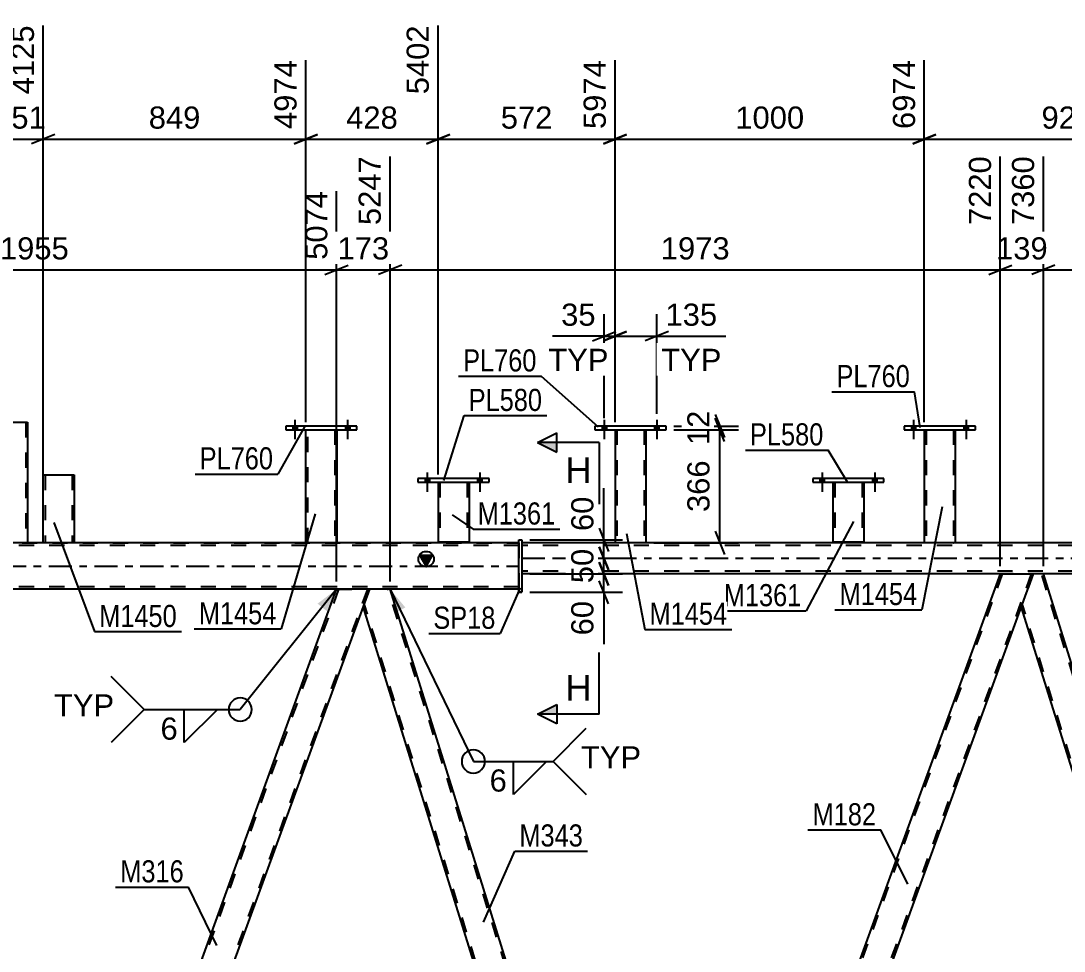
# Model space of a CAD drawing. Header units: millimetres. Extents: x 0 to 1189, y 0 to 841.
# Drawn here: x 259.9 to 394.9, y 545.7 to 666.1 of the extents above; entities that cross this region are included whole.
import ezdxf

# ---------------------------------------------------------------- set-up
doc = ezdxf.new("R2010")
doc.units = ezdxf.units.MM
doc.linetypes.add('DXK_LINE_DOT2', pattern=[3.9198, 1.9599, -1.9599])
doc.linetypes.add('DXK_LINE_DOT3', pattern=[5.9187, 2.979, -0.9799, 0.9799, -0.9799])
doc.styles.add('Arial', font='ARIAL.TTF', dxfattribs={"height": 0.2})
doc.styles.add('Arial Narrow', font='ARIALN.TTF', dxfattribs={"height": 0.2})

# ---------------------------------------------------------------- blocks, each defined once
blk = doc.blocks.new('Part-203723932-4243 - 4226')
at = {"color": 2, "linetype": 'Continuous'}
for p, q in [((256.78, 598.53), (256.78, 614.13)), ((256.78, 614.13), (260.78, 614.13)), ((260.78, 614.13), (260.78, 598.53))]:
    blk.add_line(p, q, dxfattribs=at)
at = {"color": 7, "linetype": 'DXK_LINE_DOT2'}
for p, q in [((257.02, 614.13), (257.02, 598.53)), ((260.46, 614.13), (260.48, 614.13)), ((260.48, 614.13), (260.52, 614.13)), ((260.52, 614.13), (260.54, 614.13)), ((260.54, 614.13), (260.54, 598.53)), ((260.78, 598.53), (256.78, 598.53))]:
    blk.add_line(p, q, dxfattribs=at)
blk = doc.blocks.new('Part-203723932-4401 - 4226')
at = {"color": 2, "linetype": 'Continuous'}
for p, q in [((390.87, 594.53), (389.32, 590.28)), ((392.18, 594.53), (390.87, 594.53)), ((428.89, 476.78), (392.18, 594.53)), ((425.78, 473.31), (389.32, 590.28)), ((427.62, 473.31), (428.89, 476.78))]:
    blk.add_line(p, q, dxfattribs=at)
at = {"color": 7, "linetype": 'DXK_LINE_DOT2'}
for p, q in [((428.75, 476.41), (391.93, 594.53)), ((426.03, 473.31), (389.45, 590.65)), ((425.78, 473.31), (427.62, 473.31)), ((425.82, 473.31), (425.78, 473.31))]:
    blk.add_line(p, q, dxfattribs=at)
blk = doc.blocks.new('Part-203723932-4267 - 4226')
at = {"linetype": 'Continuous'}
blk.add_hatch(color=2, dxfattribs=at).paths.add_polyline_path([(312.33, 595.53), (311.53, 596.93), (313.13, 596.93)])
at = {"color": 7, "linetype": 'DXK_LINE_DOT2'}
for p, q in [((324.33, 598.21), (97.8, 598.21)), ((126.79, 598.53), (324.33, 598.53)), ((324.33, 598.53), (324.33, 592.53)), ((324.33, 592.85), (97.8, 592.85))]:
    blk.add_line(p, q, dxfattribs=at)
at = {"color": 2, "linetype": 'Continuous'}
for p, q in [((324.33, 598.53), (221.59, 598.53)), ((312.33, 595.53), (311.53, 596.93)), ((311.53, 596.93), (313.13, 596.93)), ((313.13, 596.93), (312.33, 595.53)), ((324.33, 592.53), (221.59, 592.53))]:
    blk.add_line(p, q, dxfattribs=at)
at = {"color": 7, "linetype": 'DXK_LINE_DOT3'}
blk.add_line((97.8, 595.53), (324.33, 595.53), dxfattribs=at)
at = {"color": 2, "linetype": 'Continuous'}
blk.add_circle((312.33, 596.43), 1, dxfattribs=at)
blk = doc.blocks.new('Part-203723932-4291 - 4226')
at = {"color": 7, "linetype": 'DXK_LINE_DOT2'}
for p, q in [((301, 592.53), (257.61, 473.31)), ((304.75, 592.53), (261.36, 473.31)), ((300.75, 592.53), (305, 592.53)), ((305, 592.53), (304.18, 590.28)), ((258.62, 476.78), (257.35, 473.31)), ((261.61, 473.31), (257.35, 473.31)), ((257.39, 473.31), (257.35, 473.31))]:
    blk.add_line(p, q, dxfattribs=at)
at = {"color": 2, "linetype": 'Continuous'}
for p, q in [((258.62, 476.78), (300.75, 592.53)), ((304.18, 590.28), (261.61, 473.31))]:
    blk.add_line(p, q, dxfattribs=at)
blk = doc.blocks.new('Part-203723932-4296 - 4226')
at = {"color": 2, "linetype": 'Continuous'}
for p, q in [((305, 592.53), (304.18, 590.28)), ((343.33, 478.14), (307.67, 592.53)), ((339.14, 478.14), (304.18, 590.28))]:
    blk.add_line(p, q, dxfattribs=at)
at = {"color": 7, "linetype": 'DXK_LINE_DOT2'}
for p, q in [((307.67, 592.53), (305, 592.53)), ((343.62, 476.41), (307.42, 592.53)), ((340.89, 473.31), (304.32, 590.65)), ((340.64, 473.31), (339.14, 478.14)), ((343.75, 476.78), (343.33, 478.14)), ((342.49, 473.31), (343.75, 476.78)), ((340.64, 473.31), (342.49, 473.31)), ((340.64, 473.31), (340.68, 473.31))]:
    blk.add_line(p, q, dxfattribs=at)
blk = doc.blocks.new('Part-203723932-4804 - 4226')
at = {"color": 2, "linetype": 'Continuous'}
for p, q in [((364.96, 606.37), (364.96, 598.6)), ((368.96, 606.37), (368.96, 598.6)), ((368.92, 598.6), (364.96, 598.6)), ((368.96, 598.6), (368.92, 598.6))]:
    blk.add_line(p, q, dxfattribs=at)
at = {"color": 7, "linetype": 'DXK_LINE_DOT2'}
for p, q in [((364.96, 606.37), (368.96, 606.37)), ((365.2, 606.37), (365.2, 598.6)), ((368.72, 606.37), (368.72, 598.6)), ((368.7, 598.6), (368.72, 598.6)), ((368.96, 598.6), (368.96, 598.6))]:
    blk.add_line(p, q, dxfattribs=at)
blk = doc.blocks.new('Part-203723932-4446 - 4226')
at = {"color": 7, "linetype": 'DXK_LINE_DOT2'}
for p, q in [((386.86, 594.53), (342.74, 473.31)), ((390.61, 594.53), (346.49, 473.31)), ((386.65, 594.53), (386.61, 594.53)), ((390.87, 594.53), (389.32, 590.28)), ((390.55, 594.53), (390.35, 594.53)), ((344.24, 478.14), (342.49, 473.31)), ((348.5, 478.14), (346.75, 473.31)), ((346.75, 473.31), (342.49, 473.31)), ((342.49, 473.31), (342.53, 473.31))]:
    blk.add_line(p, q, dxfattribs=at)
at = {"color": 2, "linetype": 'Continuous'}
for p, q in [((386.61, 594.53), (344.24, 478.14)), ((386.61, 594.53), (386.65, 594.53)), ((386.65, 594.53), (390.35, 594.53)), ((390.35, 594.53), (390.87, 594.53)), ((389.32, 590.28), (348.5, 478.14))]:
    blk.add_line(p, q, dxfattribs=at)
blk = doc.blocks.new('Bolt-203723932-4816 - 4226')
at = {"linetype": 'Continuous'}
for points in [[(363.28, 606.37), (363.84, 606.37), (363.84, 606.85), (363.28, 606.85)], [(363.28, 606.37), (363.84, 606.37), (363.84, 606.85), (363.28, 606.85)], [(370.08, 606.37), (370.64, 606.37), (370.64, 606.85), (370.08, 606.85)], [(370.08, 606.37), (370.64, 606.37), (370.64, 606.85), (370.08, 606.85)]]:
    blk.add_hatch(color=1, dxfattribs=at).paths.add_polyline_path(points)
at = {"color": 1, "linetype": 'Continuous'}
for p, q in [((363.56, 607.65), (363.56, 605.13)), ((363.56, 607.65), (363.56, 605.13)), ((370.36, 607.65), (370.36, 605.13)), ((370.36, 607.65), (370.36, 605.13)), ((363.28, 606.85), (363.28, 606.37)), ((363.28, 606.85), (363.28, 606.37)), ((363.84, 606.85), (363.84, 606.37)), ((363.84, 606.85), (363.84, 606.37)), ((370.08, 606.85), (370.08, 606.37)), ((370.08, 606.85), (370.08, 606.37)), ((370.64, 606.85), (370.64, 606.37)), ((370.64, 606.85), (370.64, 606.37))]:
    blk.add_line(p, q, dxfattribs=at)
blk = doc.blocks.new('Part-203723932-4536 - 4226')
at = {"color": 2, "linetype": 'Continuous'}
for p, q in [((336.77, 598.53), (324.73, 598.53)), ((376.78, 598.53), (340.77, 598.53)), ((417.78, 598.53), (380.78, 598.53)), ((386.61, 594.53), (324.73, 594.53)), ((471.74, 594.53), (392.18, 594.53))]:
    blk.add_line(p, q, dxfattribs=at)
at = {"color": 7, "linetype": 'DXK_LINE_DOT2'}
for p, q in [((324.73, 598.53), (324.73, 594.53)), ((791.94, 598.21), (324.73, 598.21)), ((340.77, 598.53), (336.77, 598.53)), ((380.78, 598.53), (376.78, 598.53)), ((791.94, 594.85), (324.73, 594.85)), ((392.18, 594.53), (386.61, 594.53))]:
    blk.add_line(p, q, dxfattribs=at)
at = {"color": 7, "linetype": 'DXK_LINE_DOT3'}
blk.add_line((324.73, 596.53), (791.94, 596.53), dxfattribs=at)
blk = doc.blocks.new('Bolt-203723932-4689 - 4226')
at = {"linetype": 'Continuous'}
for points in [[(335.09, 613.17), (335.65, 613.17), (335.65, 613.65), (335.09, 613.65)], [(335.09, 613.17), (335.65, 613.17), (335.65, 613.65), (335.09, 613.65)], [(341.89, 613.17), (342.45, 613.17), (342.45, 613.65), (341.89, 613.65)], [(341.89, 613.17), (342.45, 613.17), (342.45, 613.65), (341.89, 613.65)]]:
    blk.add_hatch(color=1, dxfattribs=at).paths.add_polyline_path(points)
at = {"color": 1, "linetype": 'Continuous'}
for p, q in [((335.37, 614.45), (335.37, 611.93)), ((335.37, 614.45), (335.37, 611.93)), ((342.17, 614.45), (342.17, 611.93)), ((342.17, 614.45), (342.17, 611.93)), ((335.09, 613.65), (335.09, 613.17)), ((335.09, 613.65), (335.09, 613.17)), ((335.65, 613.65), (335.65, 613.17)), ((335.65, 613.65), (335.65, 613.17)), ((341.89, 613.65), (341.89, 613.17)), ((341.89, 613.65), (341.89, 613.17)), ((342.45, 613.65), (342.45, 613.17)), ((342.45, 613.65), (342.45, 613.17))]:
    blk.add_line(p, q, dxfattribs=at)
blk = doc.blocks.new('Bolt-203723932-4687 - 4226')
at = {"linetype": 'Continuous'}
for points in [[(295.09, 613.17), (295.65, 613.17), (295.65, 613.65), (295.09, 613.65)], [(295.09, 613.17), (295.65, 613.17), (295.65, 613.65), (295.09, 613.65)], [(301.89, 613.17), (302.45, 613.17), (302.45, 613.65), (301.89, 613.65)], [(301.89, 613.17), (302.45, 613.17), (302.45, 613.65), (301.89, 613.65)]]:
    blk.add_hatch(color=1, dxfattribs=at).paths.add_polyline_path(points)
at = {"color": 1, "linetype": 'Continuous'}
for p, q in [((295.37, 614.45), (295.37, 611.93)), ((295.37, 614.45), (295.37, 611.93)), ((302.17, 614.45), (302.17, 611.93)), ((302.17, 614.45), (302.17, 611.93)), ((295.09, 613.65), (295.09, 613.17)), ((295.09, 613.65), (295.09, 613.17)), ((295.65, 613.65), (295.65, 613.17)), ((295.65, 613.65), (295.65, 613.17)), ((301.89, 613.65), (301.89, 613.17)), ((301.89, 613.65), (301.89, 613.17)), ((302.45, 613.65), (302.45, 613.17)), ((302.45, 613.65), (302.45, 613.17))]:
    blk.add_line(p, q, dxfattribs=at)
blk = doc.blocks.new('Part-203723932-4559 - 4226')
at = {"color": 2, "linetype": 'Continuous'}
for p, q in [((362.36, 606.85), (362.36, 606.37)), ((371.56, 606.85), (362.36, 606.85)), ((362.36, 606.37), (371.56, 606.37)), ((371.56, 606.37), (371.56, 606.85))]:
    blk.add_line(p, q, dxfattribs=at)
blk = doc.blocks.new('Part-203723932-4564 - 4226')
at = {"color": 2, "linetype": 'Continuous'}
for p, q in [((376.78, 613.17), (376.78, 598.53)), ((380.78, 613.17), (380.78, 598.53)), ((380.74, 598.53), (376.78, 598.53)), ((380.78, 598.53), (380.74, 598.53))]:
    blk.add_line(p, q, dxfattribs=at)
at = {"color": 7, "linetype": 'DXK_LINE_DOT2'}
for p, q in [((376.78, 613.17), (380.78, 613.17)), ((377.02, 613.17), (377.02, 598.53)), ((380.54, 613.17), (380.54, 598.53)), ((380.52, 598.53), (380.54, 598.53)), ((380.78, 598.53), (380.78, 598.53))]:
    blk.add_line(p, q, dxfattribs=at)
blk = doc.blocks.new('Part-203723932-4569 - 4226')
at = {"color": 2, "linetype": 'Continuous'}
for p, q in [((374.18, 613.65), (374.18, 613.17)), ((383.38, 613.65), (374.18, 613.65)), ((374.18, 613.17), (383.38, 613.17)), ((383.38, 613.17), (383.38, 613.65))]:
    blk.add_line(p, q, dxfattribs=at)
blk = doc.blocks.new('Part-203723932-4660 - 4226')
at = {"color": 2, "linetype": 'Continuous'}
for p, q in [((262.8, 598.53), (262.8, 607.33)), ((262.8, 607.33), (266.8, 607.33)), ((266.8, 607.33), (266.8, 598.53))]:
    blk.add_line(p, q, dxfattribs=at)
at = {"color": 7, "linetype": 'DXK_LINE_DOT2'}
for p, q in [((263.04, 607.33), (263.04, 598.53)), ((266.54, 607.33), (266.56, 607.33)), ((266.56, 607.33), (266.56, 598.53)), ((266.8, 598.53), (262.8, 598.53))]:
    blk.add_line(p, q, dxfattribs=at)
blk = doc.blocks.new('Part-203723932-4665 - 4226')
at = {"color": 2, "linetype": 'Continuous'}
for p, q in [((294.17, 613.65), (294.17, 613.17)), ((303.37, 613.65), (294.17, 613.65)), ((294.17, 613.17), (303.37, 613.17)), ((303.37, 613.17), (303.37, 613.65))]:
    blk.add_line(p, q, dxfattribs=at)
blk = doc.blocks.new('Part-203723932-4670 - 4226')
at = {"color": 2, "linetype": 'Continuous'}
for p, q in [((313.88, 606.37), (313.88, 598.6)), ((317.88, 606.37), (317.88, 598.6)), ((317.84, 598.6), (313.88, 598.6)), ((317.88, 598.6), (317.84, 598.6))]:
    blk.add_line(p, q, dxfattribs=at)
at = {"color": 7, "linetype": 'DXK_LINE_DOT2'}
for p, q in [((313.88, 606.37), (317.88, 606.37)), ((314.12, 606.37), (314.12, 598.6)), ((317.64, 606.37), (317.64, 598.6)), ((317.62, 598.6), (317.64, 598.6)), ((317.88, 598.6), (317.88, 598.6))]:
    blk.add_line(p, q, dxfattribs=at)
blk = doc.blocks.new('Part-203723932-4675 - 4226')
at = {"color": 2, "linetype": 'Continuous'}
for p, q in [((311.28, 606.85), (311.28, 606.37)), ((320.48, 606.85), (311.28, 606.85)), ((311.28, 606.37), (320.48, 606.37)), ((320.48, 606.37), (320.48, 606.85))]:
    blk.add_line(p, q, dxfattribs=at)
blk = doc.blocks.new('Bolt-203723932-4688 - 4226')
at = {"linetype": 'Continuous'}
for points in [[(312.2, 606.37), (312.76, 606.37), (312.76, 606.85), (312.2, 606.85)], [(312.2, 606.37), (312.76, 606.37), (312.76, 606.85), (312.2, 606.85)], [(319, 606.37), (319.56, 606.37), (319.56, 606.85), (319, 606.85)], [(319, 606.37), (319.56, 606.37), (319.56, 606.85), (319, 606.85)]]:
    blk.add_hatch(color=1, dxfattribs=at).paths.add_polyline_path(points)
at = {"color": 1, "linetype": 'Continuous'}
for p, q in [((312.48, 607.65), (312.48, 605.13)), ((312.48, 607.65), (312.48, 605.13)), ((319.28, 607.65), (319.28, 605.13)), ((319.28, 607.65), (319.28, 605.13)), ((312.2, 606.85), (312.2, 606.37)), ((312.2, 606.85), (312.2, 606.37)), ((312.76, 606.85), (312.76, 606.37)), ((312.76, 606.85), (312.76, 606.37)), ((319, 606.85), (319, 606.37)), ((319, 606.85), (319, 606.37)), ((319.56, 606.85), (319.56, 606.37)), ((319.56, 606.85), (319.56, 606.37))]:
    blk.add_line(p, q, dxfattribs=at)
blk = doc.blocks.new('Part-203723932-4882 - 4226')
at = {"color": 2, "linetype": 'Continuous'}
for p, q in [((336.77, 613.17), (336.77, 598.53)), ((340.77, 613.17), (340.77, 598.53)), ((340.74, 598.53), (336.77, 598.53)), ((340.77, 598.53), (340.74, 598.53))]:
    blk.add_line(p, q, dxfattribs=at)
at = {"color": 7, "linetype": 'DXK_LINE_DOT2'}
for p, q in [((336.77, 613.17), (340.77, 613.17)), ((337.01, 613.17), (337.01, 598.53)), ((340.53, 613.17), (340.53, 598.53)), ((340.52, 598.53), (340.53, 598.53)), ((340.77, 598.53), (340.77, 598.53))]:
    blk.add_line(p, q, dxfattribs=at)
blk = doc.blocks.new('Part-203723932-4815 - 4226')
at = {"color": 2, "linetype": 'Continuous'}
for p, q in [((324.33, 592.13), (324.33, 598.93)), ((324.33, 598.93), (324.73, 598.93)), ((324.73, 598.93), (324.73, 592.13)), ((324.33, 592.13), (324.73, 592.13))]:
    blk.add_line(p, q, dxfattribs=at)
at = {"color": 7, "linetype": 'DXK_LINE_DOT2'}
for p, q in [((324.33, 598.93), (324.73, 598.93)), ((324.73, 592.13), (324.33, 592.13))]:
    blk.add_line(p, q, dxfattribs=at)
blk = doc.blocks.new('Bolt-203723932-4817 - 4226')
at = {"linetype": 'Continuous'}
for points in [[(375.1, 613.17), (375.66, 613.17), (375.66, 613.65), (375.1, 613.65)], [(375.1, 613.17), (375.66, 613.17), (375.66, 613.65), (375.1, 613.65)], [(381.9, 613.17), (382.46, 613.17), (382.46, 613.65), (381.9, 613.65)], [(381.9, 613.17), (382.46, 613.17), (382.46, 613.65), (381.9, 613.65)]]:
    blk.add_hatch(color=1, dxfattribs=at).paths.add_polyline_path(points)
at = {"color": 1, "linetype": 'Continuous'}
for p, q in [((375.38, 614.45), (375.38, 611.93)), ((375.38, 614.45), (375.38, 611.93)), ((382.18, 614.45), (382.18, 611.93)), ((382.18, 614.45), (382.18, 611.93)), ((375.1, 613.65), (375.1, 613.17)), ((375.1, 613.65), (375.1, 613.17)), ((375.66, 613.65), (375.66, 613.17)), ((375.66, 613.65), (375.66, 613.17)), ((381.9, 613.65), (381.9, 613.17)), ((381.9, 613.65), (381.9, 613.17)), ((382.46, 613.65), (382.46, 613.17)), ((382.46, 613.65), (382.46, 613.17))]:
    blk.add_line(p, q, dxfattribs=at)
blk = doc.blocks.new('Part-203723932-4877 - 4226')
at = {"color": 2, "linetype": 'Continuous'}
for p, q in [((334.17, 613.65), (334.17, 613.17)), ((343.37, 613.65), (334.17, 613.65)), ((334.17, 613.17), (343.37, 613.17)), ((343.37, 613.17), (343.37, 613.65))]:
    blk.add_line(p, q, dxfattribs=at)
blk = doc.blocks.new('Part-203723932-4887 - 4226')
at = {"color": 2, "linetype": 'Continuous'}
for p, q in [((296.77, 598.53), (296.77, 613.17)), ((300.77, 613.17), (300.77, 598.53))]:
    blk.add_line(p, q, dxfattribs=at)
at = {"color": 7, "linetype": 'DXK_LINE_DOT2'}
for p, q in [((296.77, 613.17), (300.77, 613.17)), ((297.01, 598.53), (297.01, 613.17)), ((300.53, 613.17), (300.53, 598.53)), ((300.77, 598.53), (296.77, 598.53))]:
    blk.add_line(p, q, dxfattribs=at)
blk = doc.blocks.new('StraightDimension-203723932-49499 - 4226')
at = {"color": 7, "linetype": 'Continuous'}
for p, q in [((256.78, 613.52), (256.78, 665.49)), ((262.8, 606.94), (262.8, 665.49)), ((255.28, 650.19), (258.28, 651.39)), ((256.78, 650.79), (262.8, 650.79)), ((264.3, 651.39), (261.3, 650.19))]:
    blk.add_line(p, q, dxfattribs=at)
at = {"color": 0}
blk.add_wipeout([(263.72, 651.54), (263.72, 655.74), (255.85, 655.74), (255.85, 651.54)], dxfattribs=at)
at = {"color": 3, "style": 'Arial'}
blk.add_text('151', height=2.865, dxfattribs=at).set_placement((256.45, 652.14))
at = {"color": 0, "linetype": 'Continuous'}
blk.add_wipeout([(262.2, 666.09), (258, 666.09), (258, 655.99), (262.2, 655.99)], dxfattribs=at)
at = {"color": 3, "linetype": 'Continuous', "style": 'Arial'}
blk.add_text('4125', height=2.865, rotation=90.0002, dxfattribs=at).set_placement((261.6, 656.59))
blk = doc.blocks.new('StraightDimension-203723932-49909 - 4226')
at = {"color": 7, "linetype": 'Continuous'}
for p, q in [((335.32, 598.93), (335.32, 605.63)), ((335.32, 598.93), (335.32, 605.63)), ((334.72, 600.43), (335.92, 597.43)), ((325.73, 598.93), (337.72, 598.93)), ((335.92, 595.03), (334.72, 598.03)), ((335.32, 596.53), (335.32, 598.93)), ((329.12, 596.53), (337.72, 596.53))]:
    blk.add_line(p, q, dxfattribs=at)
at = {"color": 0}
blk.add_wipeout([(334.57, 605.1), (330.37, 605.1), (330.37, 599.46), (334.57, 599.46)], dxfattribs=at)
at = {"color": 3, "style": 'Arial'}
blk.add_text('60', height=2.865, rotation=90.0002, dxfattribs=at).set_placement((333.97, 600.06))
blk = doc.blocks.new('StraightDimension-203723932-49495 - 4226')
at = {"color": 7, "linetype": 'Continuous'}
for p, q in [((336.77, 614.17), (336.77, 660.99)), ((376.78, 614.17), (376.78, 660.99)), ((338.27, 651.39), (335.27, 650.19)), ((336.77, 650.79), (376.78, 650.79)), ((375.28, 650.19), (378.28, 651.39))]:
    blk.add_line(p, q, dxfattribs=at)
at = {"color": 0}
blk.add_wipeout([(361.82, 651.54), (361.82, 655.74), (351.73, 655.74), (351.73, 651.54)], dxfattribs=at)
at = {"color": 3, "style": 'Arial'}
blk.add_text('1000', height=2.865, dxfattribs=at).set_placement((352.33, 652.14))
at = {"color": 0, "linetype": 'Continuous'}
blk.add_wipeout([(376.18, 661.59), (371.98, 661.59), (371.98, 651.49), (376.18, 651.49)], dxfattribs=at)
at = {"color": 3, "linetype": 'Continuous', "style": 'Arial'}
blk.add_text('6974', height=2.865, rotation=90.0002, dxfattribs=at).set_placement((375.58, 652.09))
blk = doc.blocks.new('StraightDimension-203723932-49494 - 4226')
at = {"color": 7, "linetype": 'Continuous'}
for p, q in [((413.78, 614.17), (413.78, 665.49)), ((376.78, 614.17), (376.78, 660.99)), ((378.28, 651.39), (375.28, 650.19)), ((376.78, 650.79), (413.78, 650.79)), ((412.28, 650.19), (415.28, 651.39))]:
    blk.add_line(p, q, dxfattribs=at)
at = {"color": 0}
blk.add_wipeout([(399.21, 651.54), (399.21, 655.74), (391.34, 655.74), (391.34, 651.54)], dxfattribs=at)
at = {"color": 3, "style": 'Arial'}
blk.add_text('925', height=2.865, dxfattribs=at).set_placement((391.94, 652.14))
at = {"color": 0, "linetype": 'Continuous'}
blk.add_wipeout([(413.18, 666.09), (408.98, 666.09), (408.98, 655.99), (413.18, 655.99)], dxfattribs=at)
at = {"color": 3, "linetype": 'Continuous', "style": 'Arial'}
blk.add_text('7899', height=2.865, rotation=90.0002, dxfattribs=at).set_placement((412.58, 656.59))
blk = doc.blocks.new('StraightDimension-203723932-49496 - 4226')
at = {"color": 7, "linetype": 'Continuous'}
for p, q in [((313.88, 607.37), (313.88, 665.49)), ((336.77, 614.17), (336.77, 660.99)), ((315.38, 651.39), (312.38, 650.19)), ((313.88, 650.79), (336.77, 650.79)), ((335.27, 650.19), (338.27, 651.39))]:
    blk.add_line(p, q, dxfattribs=at)
at = {"color": 0}
blk.add_wipeout([(329.26, 651.54), (329.26, 655.74), (321.39, 655.74), (321.39, 651.54)], dxfattribs=at)
at = {"color": 3, "style": 'Arial'}
blk.add_text('572', height=2.865, dxfattribs=at).set_placement((321.99, 652.14))
at = {"color": 0, "linetype": 'Continuous'}
blk.add_wipeout([(336.17, 661.59), (331.97, 661.59), (331.97, 651.49), (336.17, 651.49)], dxfattribs=at)
at = {"color": 3, "linetype": 'Continuous', "style": 'Arial'}
blk.add_text('5974', height=2.865, rotation=90.0002, dxfattribs=at).set_placement((335.57, 652.09))
blk = doc.blocks.new('StraightDimension-203723932-49497 - 4226')
at = {"color": 7, "linetype": 'Continuous'}
for p, q in [((313.88, 607.37), (313.88, 665.49)), ((296.77, 614.17), (296.77, 660.99)), ((298.27, 651.39), (295.27, 650.19)), ((296.77, 650.79), (313.88, 650.79)), ((312.38, 650.19), (315.38, 651.39))]:
    blk.add_line(p, q, dxfattribs=at)
at = {"color": 0}
blk.add_wipeout([(309.26, 651.54), (309.26, 655.74), (301.39, 655.74), (301.39, 651.54)], dxfattribs=at)
at = {"color": 3, "style": 'Arial'}
blk.add_text('428', height=2.865, dxfattribs=at).set_placement((301.99, 652.14))
at = {"color": 0, "linetype": 'Continuous'}
blk.add_wipeout([(313.28, 666.09), (309.08, 666.09), (309.08, 655.99), (313.28, 655.99)], dxfattribs=at)
at = {"color": 3, "linetype": 'Continuous', "style": 'Arial'}
blk.add_text('5402', height=2.865, rotation=90.0002, dxfattribs=at).set_placement((312.68, 656.59))
blk = doc.blocks.new('StraightDimension-203723932-12424 - 4226')
at = {"color": 7, "linetype": 'Continuous'}
for p, q in [((392.18, 595.53), (392.18, 648.55)), ((471.78, 595.53), (471.78, 648.55)), ((393.68, 634.46), (390.68, 633.26)), ((470.28, 633.26), (473.28, 634.46)), ((392.18, 633.86), (471.78, 633.86))]:
    blk.add_line(p, q, dxfattribs=at)
at = {"color": 0}
blk.add_wipeout([(437.03, 634.61), (437.03, 638.81), (426.94, 638.81), (426.94, 634.61)], dxfattribs=at)
at = {"color": 3, "style": 'Arial'}
blk.add_text('1990', height=2.865, dxfattribs=at).set_placement((427.54, 635.21))
at = {"color": 0, "linetype": 'Continuous'}
blk.add_wipeout([(471.18, 649.15), (466.98, 649.15), (466.98, 639.06), (471.18, 639.06)], dxfattribs=at)
at = {"color": 3, "linetype": 'Continuous', "style": 'Arial'}
blk.add_text('9350', height=2.865, rotation=90.0002, dxfattribs=at).set_placement((470.58, 639.66))
blk = doc.blocks.new('StraightDimension-203723932-12428 - 4226')
at = {"color": 7, "linetype": 'Continuous'}
for p, q in [((222.54, 593.53), (222.54, 648.55)), ((300.75, 593.53), (300.75, 644.05)), ((224.04, 634.46), (221.04, 633.26)), ((299.25, 633.26), (302.25, 634.46)), ((222.54, 633.86), (300.75, 633.86))]:
    blk.add_line(p, q, dxfattribs=at)
at = {"color": 0}
blk.add_wipeout([(266.69, 634.61), (266.69, 638.81), (256.6, 638.81), (256.6, 634.61)], dxfattribs=at)
at = {"color": 3, "style": 'Arial'}
blk.add_text('1955', height=2.865, dxfattribs=at).set_placement((257.2, 635.21))
at = {"color": 0, "linetype": 'Continuous'}
blk.add_wipeout([(300.15, 644.65), (295.95, 644.65), (295.95, 634.56), (300.15, 634.56)], dxfattribs=at)
at = {"color": 3, "linetype": 'Continuous', "style": 'Arial'}
blk.add_text('5074', height=2.865, rotation=90.0002, dxfattribs=at).set_placement((299.55, 635.16))
blk = doc.blocks.new('StraightDimension-203723932-18979 - 4226')
at = {"color": 7, "linetype": 'Continuous'}
for p, q in [((349.74, 615.15), (350.94, 612.15)), ((350.94, 611.67), (349.74, 614.67)), ((344.37, 613.65), (352.74, 613.65)), ((344.37, 613.17), (352.74, 613.17)), ((350.34, 613.17), (350.34, 613.65))]:
    blk.add_line(p, q, dxfattribs=at)
at = {"color": 0}
blk.add_wipeout([(349.59, 616.24), (345.39, 616.24), (345.39, 610.59), (349.59, 610.59)], dxfattribs=at)
at = {"color": 3, "style": 'Arial'}
blk.add_text('12', height=2.865, rotation=90.0002, dxfattribs=at).set_placement((348.99, 611.19))
blk = doc.blocks.new('StraightDimension-203723932-18951 - 4226')
at = {"color": 7, "linetype": 'Continuous'}
for p, q in [((336.77, 614.17), (336.77, 628.13)), ((342.17, 615.21), (342.17, 628.13)), ((335.27, 624.68), (338.27, 625.88)), ((336.77, 625.28), (342.17, 625.28)), ((343.67, 625.88), (340.67, 624.68)), ((342.17, 625.28), (351.1, 625.28)), ((342.17, 625.28), (351.1, 625.28))]:
    blk.add_line(p, q, dxfattribs=at)
at = {"color": 0}
blk.add_wipeout([(350.57, 626.03), (350.57, 630.23), (342.7, 630.23), (342.7, 626.03)], dxfattribs=at)
at = {"color": 0, "linetype": 'Continuous'}
blk.add_wipeout([(351.12, 620.18), (351.12, 624.38), (342.15, 624.38), (342.15, 620.18)], dxfattribs=at)
at = {"color": 3, "style": 'Arial'}
blk.add_text('135', height=2.865, dxfattribs=at).set_placement((343.3, 626.63))
at = {"color": 3, "linetype": 'Continuous', "style": 'Arial'}
blk.add_text('TYP', height=2.865, dxfattribs=at).set_placement((342.75, 620.78))
blk = doc.blocks.new('StraightDimension-203723932-12425 - 4226')
at = {"color": 7, "linetype": 'Continuous'}
for p, q in [((386.61, 595.53), (386.61, 648.55)), ((392.18, 595.53), (392.18, 648.55)), ((385.11, 633.26), (388.11, 634.46)), ((393.68, 634.46), (390.68, 633.26)), ((386.61, 633.86), (392.18, 633.86))]:
    blk.add_line(p, q, dxfattribs=at)
at = {"color": 0}
blk.add_wipeout([(393.33, 634.61), (393.33, 638.81), (385.46, 638.81), (385.46, 634.61)], dxfattribs=at)
at = {"color": 3, "style": 'Arial'}
blk.add_text('139', height=2.865, dxfattribs=at).set_placement((386.06, 635.21))
at = {"color": 0, "linetype": 'Continuous'}
blk.add_wipeout([(391.58, 649.15), (387.38, 649.15), (387.38, 639.06), (391.58, 639.06)], dxfattribs=at)
at = {"color": 3, "linetype": 'Continuous', "style": 'Arial'}
blk.add_text('7360', height=2.865, rotation=90.0002, dxfattribs=at).set_placement((390.98, 639.66))
blk = doc.blocks.new('StraightDimension-203723932-12426 - 4226')
at = {"color": 7, "linetype": 'Continuous'}
for p, q in [((307.67, 593.53), (307.67, 648.55)), ((386.61, 595.53), (386.61, 648.55)), ((309.17, 634.46), (306.17, 633.26)), ((385.11, 633.26), (388.11, 634.46)), ((307.67, 633.86), (386.61, 633.86))]:
    blk.add_line(p, q, dxfattribs=at)
at = {"color": 0}
blk.add_wipeout([(352.19, 634.61), (352.19, 638.81), (342.09, 638.81), (342.09, 634.61)], dxfattribs=at)
at = {"color": 3, "style": 'Arial'}
blk.add_text('1973', height=2.865, dxfattribs=at).set_placement((342.69, 635.21))
at = {"color": 0, "linetype": 'Continuous'}
blk.add_wipeout([(386.01, 649.15), (381.81, 649.15), (381.81, 639.06), (386.01, 639.06)], dxfattribs=at)
at = {"color": 3, "linetype": 'Continuous', "style": 'Arial'}
blk.add_text('7220', height=2.865, rotation=90.0002, dxfattribs=at).set_placement((385.41, 639.66))
blk = doc.blocks.new('StraightDimension-203723932-12427 - 4226')
at = {"color": 7, "linetype": 'Continuous'}
for p, q in [((307.67, 593.53), (307.67, 648.55)), ((300.75, 593.53), (300.75, 644.05)), ((299.25, 633.26), (302.25, 634.46)), ((309.17, 634.46), (306.17, 633.26)), ((300.75, 633.86), (307.67, 633.86))]:
    blk.add_line(p, q, dxfattribs=at)
at = {"color": 0}
blk.add_wipeout([(308.15, 634.61), (308.15, 638.81), (300.27, 638.81), (300.27, 634.61)], dxfattribs=at)
at = {"color": 3, "style": 'Arial'}
blk.add_text('173', height=2.865, dxfattribs=at).set_placement((300.87, 635.21))
at = {"color": 0, "linetype": 'Continuous'}
blk.add_wipeout([(307.07, 649.15), (302.87, 649.15), (302.87, 639.06), (307.07, 639.06)], dxfattribs=at)
at = {"color": 3, "linetype": 'Continuous', "style": 'Arial'}
blk.add_text('5247', height=2.865, rotation=90.0002, dxfattribs=at).set_placement((306.47, 639.66))
blk = doc.blocks.new('StraightDimension-203723932-18952 - 4226')
at = {"color": 7, "linetype": 'Continuous'}
for p, q in [((335.37, 614.65), (335.37, 628.13)), ((336.77, 614.17), (336.77, 628.13)), ((335.37, 625.28), (328.68, 625.28)), ((335.37, 625.28), (328.68, 625.28)), ((333.87, 624.68), (336.87, 625.88)), ((338.27, 625.88), (335.27, 624.68)), ((335.37, 625.28), (336.77, 625.28))]:
    blk.add_line(p, q, dxfattribs=at)
at = {"color": 0}
blk.add_wipeout([(334.85, 626.03), (334.85, 630.23), (329.2, 630.23), (329.2, 626.03)], dxfattribs=at)
at = {"color": 0, "linetype": 'Continuous'}
blk.add_wipeout([(336.51, 620.18), (336.51, 624.38), (327.54, 624.38), (327.54, 620.18)], dxfattribs=at)
at = {"color": 3, "style": 'Arial'}
blk.add_text('35', height=2.865, dxfattribs=at).set_placement((329.8, 626.63))
at = {"color": 3, "linetype": 'Continuous', "style": 'Arial'}
blk.add_text('TYP', height=2.865, dxfattribs=at).set_placement((328.14, 620.78))
blk = doc.blocks.new('StraightDimension-203723932-18980 - 4226')
at = {"color": 7, "linetype": 'Continuous'}
for p, q in [((350.94, 611.67), (349.74, 614.67)), ((344.37, 613.17), (352.74, 613.17)), ((350.34, 598.53), (350.34, 613.17)), ((349.74, 600.03), (350.94, 597.03)), ((341.77, 598.53), (352.74, 598.53))]:
    blk.add_line(p, q, dxfattribs=at)
at = {"color": 0}
blk.add_wipeout([(349.59, 609.79), (345.39, 609.79), (345.39, 601.92), (349.59, 601.92)], dxfattribs=at)
at = {"color": 3, "style": 'Arial'}
blk.add_text('366', height=2.865, rotation=90.0002, dxfattribs=at).set_placement((348.99, 602.52))
blk = doc.blocks.new('StraightDimension-203723932-49498 - 4226')
at = {"color": 7, "linetype": 'Continuous'}
for p, q in [((262.8, 606.94), (262.8, 665.49)), ((296.77, 614.17), (296.77, 660.99)), ((264.3, 651.39), (261.3, 650.19)), ((262.8, 650.79), (296.77, 650.79)), ((295.27, 650.19), (298.27, 651.39))]:
    blk.add_line(p, q, dxfattribs=at)
at = {"color": 0}
blk.add_wipeout([(283.72, 651.54), (283.72, 655.74), (275.85, 655.74), (275.85, 651.54)], dxfattribs=at)
at = {"color": 3, "style": 'Arial'}
blk.add_text('849', height=2.865, dxfattribs=at).set_placement((276.45, 652.14))
at = {"color": 0, "linetype": 'Continuous'}
blk.add_wipeout([(296.17, 661.59), (291.97, 661.59), (291.97, 651.49), (296.17, 651.49)], dxfattribs=at)
at = {"color": 3, "linetype": 'Continuous', "style": 'Arial'}
blk.add_text('4974', height=2.865, rotation=90.0002, dxfattribs=at).set_placement((295.57, 652.09))
blk = doc.blocks.new('StraightDimension-203723932-49910 - 4226')
at = {"color": 7, "linetype": 'Continuous'}
for p, q in [((334.72, 598.03), (335.92, 595.03)), ((329.12, 596.53), (337.72, 596.53)), ((335.32, 594.53), (335.32, 596.53)), ((335.92, 593.03), (334.72, 596.03)), ((325.73, 594.53), (337.72, 594.53))]:
    blk.add_line(p, q, dxfattribs=at)
at = {"color": 0}
blk.add_wipeout([(334.57, 598.35), (330.37, 598.35), (330.37, 592.71), (334.57, 592.71)], dxfattribs=at)
at = {"color": 3, "style": 'Arial'}
blk.add_text('50', height=2.865, rotation=90.0002, dxfattribs=at).set_placement((333.97, 593.31))
blk = doc.blocks.new('StraightDimension-203723932-49911 - 4226')
at = {"color": 7, "linetype": 'Continuous'}
for p, q in [((334.72, 596.03), (335.92, 593.03)), ((325.73, 594.53), (337.72, 594.53)), ((335.32, 592.13), (335.32, 594.53)), ((335.92, 590.63), (334.72, 593.63)), ((325.73, 592.13), (337.72, 592.13)), ((335.32, 592.13), (335.32, 585.43)), ((335.32, 592.13), (335.32, 585.43))]:
    blk.add_line(p, q, dxfattribs=at)
at = {"color": 0}
blk.add_wipeout([(334.57, 591.61), (330.37, 591.61), (330.37, 585.96), (334.57, 585.96)], dxfattribs=at)
at = {"color": 3, "style": 'Arial'}
blk.add_text('60', height=2.865, rotation=90.0002, dxfattribs=at).set_placement((333.97, 586.56))
blk = doc.blocks.new('Mark-203723932-4292 - 4226')
at = {"color": 0}
blk.add_wipeout([(332.62, 559.23), (332.62, 562.23), (324.4, 562.23), (324.4, 559.23)], dxfattribs=at)
blk.add_wipeout([(332.62, 559.23), (332.62, 562.23), (324.4, 562.23), (324.4, 559.23)], dxfattribs=at)
at = {"color": 30, "linetype": 'Continuous'}
for p, q in [((319.77, 549.44), (323.8, 558.63)), ((323.8, 558.63), (333.22, 558.63))]:
    blk.add_line(p, q, dxfattribs=at)
at = {"color": 3, "style": 'Arial Narrow'}
blk.add_text('M343', height=2.863, dxfattribs=at).set_placement((324.4, 559.23))
blk = doc.blocks.new('Mark-203723932-4883 - 4226')
at = {"color": 0}
blk.add_wipeout([(292.98, 587.99), (292.98, 590.99), (282.93, 590.99), (282.93, 587.99)], dxfattribs=at)
blk.add_wipeout([(292.98, 587.99), (292.98, 590.99), (282.93, 590.99), (282.93, 587.99)], dxfattribs=at)
at = {"color": 30, "linetype": 'Continuous'}
for p in [(297.97, 602.27), (282.33, 587.39)]:
    blk.add_line(p, (293.58, 587.39), dxfattribs=at)
at = {"color": 3, "style": 'Arial Narrow'}
blk.add_text('M1454', height=2.863, dxfattribs=at).set_placement((282.93, 587.99))
blk = doc.blocks.new('Mark-203723932-4287 - 4226')
at = {"color": 0}
blk.add_wipeout([(281, 554.59), (281, 557.59), (272.77, 557.59), (272.77, 554.59)], dxfattribs=at)
blk.add_wipeout([(281, 554.59), (281, 557.59), (272.77, 557.59), (272.77, 554.59)], dxfattribs=at)
at = {"color": 30, "linetype": 'Continuous'}
for p in [(272.17, 553.99), (285.27, 546.4)]:
    blk.add_line(p, (281.6, 553.99), dxfattribs=at)
at = {"color": 3, "style": 'Arial Narrow'}
blk.add_text('M316', height=2.863, dxfattribs=at).set_placement((272.77, 554.59))
blk = doc.blocks.new('Mark-203723932-4800 - 4226')
at = {"color": 0}
blk.add_wipeout([(360.89, 590.33), (360.89, 593.33), (350.84, 593.33), (350.84, 590.33)], dxfattribs=at)
blk.add_wipeout([(360.89, 590.33), (360.89, 593.33), (350.84, 593.33), (350.84, 590.33)], dxfattribs=at)
at = {"color": 30, "linetype": 'Continuous'}
for p in [(367.6, 601.3), (350.24, 589.73)]:
    blk.add_line(p, (361.49, 589.73), dxfattribs=at)
at = {"color": 3, "style": 'Arial Narrow'}
blk.add_text('M1361', height=2.863, dxfattribs=at).set_placement((350.84, 590.33))
blk = doc.blocks.new('Mark-203723932-4442 - 4226')
at = {"color": 0}
blk.add_wipeout([(370.56, 561.97), (370.56, 564.97), (362.33, 564.97), (362.33, 561.97)], dxfattribs=at)
blk.add_wipeout([(370.56, 561.97), (370.56, 564.97), (362.33, 564.97), (362.33, 561.97)], dxfattribs=at)
at = {"color": 30, "linetype": 'Continuous'}
for p in [(361.73, 561.37), (374.63, 554.34)]:
    blk.add_line(p, (371.16, 561.37), dxfattribs=at)
at = {"color": 3, "style": 'Arial Narrow'}
blk.add_text('M182', height=2.863, dxfattribs=at).set_placement((362.33, 561.97))
blk = doc.blocks.new('Mark-203723932-4661 - 4226')
at = {"color": 0}
blk.add_wipeout([(292.54, 608.04), (292.54, 611.04), (283.04, 611.04), (283.04, 608.04)], dxfattribs=at)
blk.add_wipeout([(292.54, 608.04), (292.54, 611.04), (283.04, 611.04), (283.04, 608.04)], dxfattribs=at)
at = {"color": 30, "linetype": 'Continuous'}
for p in [(296.59, 613.55), (282.44, 607.44)]:
    blk.add_line(p, (293.14, 607.44), dxfattribs=at)
at = {"color": 3, "style": 'Arial Narrow'}
blk.add_text('PL760', height=2.863, dxfattribs=at).set_placement((283.04, 608.04))
blk = doc.blocks.new('Mark-203723932-4555 - 4226')
at = {"color": 0}
blk.add_wipeout([(363.73, 611.14), (363.73, 614.14), (354.23, 614.14), (354.23, 611.14)], dxfattribs=at)
blk.add_wipeout([(363.73, 611.14), (363.73, 614.14), (354.23, 614.14), (354.23, 611.14)], dxfattribs=at)
at = {"color": 30, "linetype": 'Continuous'}
for p in [(353.63, 610.54), (366.85, 606.37)]:
    blk.add_line(p, (364.33, 610.54), dxfattribs=at)
at = {"color": 3, "style": 'Arial Narrow'}
blk.add_text('PL580', height=2.863, dxfattribs=at).set_placement((354.23, 611.14))
blk = doc.blocks.new('Mark-203723932-4560 - 4226')
at = {"color": 0}
blk.add_wipeout([(375.87, 590.48), (375.87, 593.48), (365.82, 593.48), (365.82, 590.48)], dxfattribs=at)
blk.add_wipeout([(375.87, 590.48), (375.87, 593.48), (365.82, 593.48), (365.82, 590.48)], dxfattribs=at)
at = {"color": 30, "linetype": 'Continuous'}
for p in [(379.11, 603.2), (365.22, 589.88)]:
    blk.add_line(p, (376.47, 589.88), dxfattribs=at)
at = {"color": 3, "style": 'Arial Narrow'}
blk.add_text('M1454', height=2.863, dxfattribs=at).set_placement((365.82, 590.48))
blk = doc.blocks.new('Mark-203723932-4565 - 4226')
at = {"color": 0}
blk.add_wipeout([(374.92, 618.68), (374.92, 621.68), (365.42, 621.68), (365.42, 618.68)], dxfattribs=at)
blk.add_wipeout([(374.92, 618.68), (374.92, 621.68), (365.42, 621.68), (365.42, 618.68)], dxfattribs=at)
at = {"color": 30, "linetype": 'Continuous'}
for p in [(364.82, 618.08), (376.23, 613.44)]:
    blk.add_line(p, (375.52, 618.08), dxfattribs=at)
at = {"color": 3, "style": 'Arial Narrow'}
blk.add_text('PL760', height=2.863, dxfattribs=at).set_placement((365.42, 618.68))
blk = doc.blocks.new('WeldMark-203723932-42265 - 4226')
at = {"linetype": 'Continuous'}
blk.add_hatch(color=30, dxfattribs=at).paths.add_polyline_path([(298.29, 590.66), (300.75, 592.53), (299.46, 589.72)])
at = {"color": 30, "linetype": 'Continuous'}
for p in [(300.75, 592.53), (275.87, 576.96)]:
    blk.add_line(p, (288.29, 576.96), dxfattribs=at)
at = {"color": 3, "linetype": 'Continuous'}
for p, q in [((275.87, 576.96), (271.58, 581.25)), ((275.87, 576.96), (271.58, 572.68)), ((281.05, 576.96), (285.34, 576.96))]:
    blk.add_line(p, q, dxfattribs=at)
for start, end in [(90, 270), (270, 90)]:
    blk.add_arc((288.29, 576.96), 1.5, start, end, dxfattribs=at)
at = {"color": 0}
blk.add_wipeout([(280.39, 572.86), (280.39, 576.26), (277.77, 576.26), (277.77, 572.86)], dxfattribs=at)
at = {"color": 3, "linetype": 'Continuous'}
for p, q in [((285.34, 576.96), (281.05, 572.68)), ((281.05, 572.68), (281.05, 576.96))]:
    blk.add_line(p, q, dxfattribs=at)
at = {"color": 3, "style": 'Arial'}
blk.add_text('6', height=2.87, dxfattribs=at).set_placement((277.97, 573.06))
at = {"color": 0, "linetype": 'Continuous'}
blk.add_wipeout([(271.97, 576.06), (271.97, 579.06), (264.19, 579.06), (264.19, 576.06)], dxfattribs=at)
blk.add_wipeout([(271.97, 576.06), (271.97, 579.06), (264.19, 579.06), (264.19, 576.06)], dxfattribs=at)
at = {"color": 3, "linetype": 'Continuous', "style": 'Arial'}
blk.add_text('TYP', height=2.865, dxfattribs=at).set_placement((264.19, 576.06))
blk = doc.blocks.new('Mark-203723932-4656 - 4226')
at = {"color": 0}
blk.add_wipeout([(280.09, 587.64), (280.09, 590.64), (270.04, 590.64), (270.04, 587.64)], dxfattribs=at)
blk.add_wipeout([(280.09, 587.64), (280.09, 590.64), (270.04, 590.64), (270.04, 587.64)], dxfattribs=at)
at = {"color": 30, "linetype": 'Continuous'}
for p, q in [((264.18, 601.16), (269.44, 587.04)), ((269.44, 587.04), (280.69, 587.04))]:
    blk.add_line(p, q, dxfattribs=at)
at = {"color": 3, "style": 'Arial Narrow'}
blk.add_text('M1450', height=2.863, dxfattribs=at).set_placement((270.04, 587.64))
blk = doc.blocks.new('Mark-203723932-4666 - 4226')
at = {"color": 0}
blk.add_wipeout([(329.05, 600.9), (329.05, 603.9), (319, 603.9), (319, 600.9)], dxfattribs=at)
blk.add_wipeout([(329.05, 600.9), (329.05, 603.9), (319, 603.9), (319, 600.9)], dxfattribs=at)
at = {"color": 30, "linetype": 'Continuous'}
for p, q in [((315.69, 602.16), (318.4, 600.3)), ((318.4, 600.3), (329.65, 600.3))]:
    blk.add_line(p, q, dxfattribs=at)
at = {"color": 3, "style": 'Arial Narrow'}
blk.add_text('M1361', height=2.863, dxfattribs=at).set_placement((319, 600.9))
blk = doc.blocks.new('Mark-203723932-4671 - 4226')
at = {"color": 0}
blk.add_wipeout([(327.34, 615.6), (327.34, 618.6), (317.84, 618.6), (317.84, 615.6)], dxfattribs=at)
blk.add_wipeout([(327.34, 615.6), (327.34, 618.6), (317.84, 618.6), (317.84, 615.6)], dxfattribs=at)
at = {"color": 30, "linetype": 'Continuous'}
for p, q in [((314.63, 606.6), (317.24, 615)), ((317.24, 615), (327.94, 615))]:
    blk.add_line(p, q, dxfattribs=at)
at = {"color": 3, "style": 'Arial Narrow'}
blk.add_text('PL580', height=2.863, dxfattribs=at).set_placement((317.84, 615.6))
blk = doc.blocks.new('SectionMark-203723932-42075 - 4226')
at = {"linetype": 'Continuous'}
for points in [[(329.23, 611.53), (329.23, 610.28), (326.73, 611.53)], [(329.23, 577.6), (329.23, 576.35), (326.73, 576.35)]]:
    blk.add_hatch(color=6, dxfattribs=at).paths.add_polyline_path(points)
at = {"color": 6, "linetype": 'Continuous'}
for p, q in [((326.73, 611.53), (329.23, 612.78)), ((329.23, 610.28), (329.23, 612.78)), ((334.73, 611.53), (326.73, 611.53)), ((326.73, 611.53), (329.23, 610.28)), ((334.73, 611.53), (334.73, 603.53)), ((334.73, 576.35), (334.73, 584.35)), ((326.73, 576.35), (329.23, 577.6)), ((334.73, 576.35), (326.73, 576.35)), ((329.23, 575.1), (326.73, 576.35)), ((329.23, 577.6), (329.23, 575.1))]:
    blk.add_line(p, q, dxfattribs=at)
at = {"color": 0, "linetype": 'Continuous'}
for points in [[(333.73, 606.28), (333.73, 609.78), (330.36, 609.78), (330.36, 606.28)], [(333.73, 578.1), (333.73, 581.6), (330.36, 581.6), (330.36, 578.1)]]:
    blk.add_wipeout(points, dxfattribs=at)
at = {"color": 3, "linetype": 'Continuous', "style": 'Arial'}
for p in [(330.36, 606.28), (330.36, 578.1)]:
    blk.add_text('H', height=3.34, dxfattribs=at).set_placement(p)
blk = doc.blocks.new('Mark-203723932-4878 - 4226')
at = {"color": 0}
blk.add_wipeout([(351.29, 587.93), (351.29, 590.93), (341.24, 590.93), (341.24, 587.93)], dxfattribs=at)
blk.add_wipeout([(351.29, 587.93), (351.29, 590.93), (341.24, 590.93), (341.24, 587.93)], dxfattribs=at)
at = {"color": 30, "linetype": 'Continuous'}
for p, q in [((338.27, 599.75), (340.64, 587.33)), ((340.64, 587.33), (351.89, 587.33))]:
    blk.add_line(p, q, dxfattribs=at)
at = {"color": 3, "style": 'Arial Narrow'}
blk.add_text('M1454', height=2.863, dxfattribs=at).set_placement((341.24, 587.93))
blk = doc.blocks.new('WeldMark-203723932-42278 - 4226')
at = {"linetype": 'Continuous'}
blk.add_hatch(color=30, dxfattribs=at).paths.add_polyline_path([(308.3, 589.5), (307.67, 592.53), (309.65, 590.16)])
at = {"color": 30, "linetype": 'Continuous'}
for p, q in [((307.67, 592.53), (318.44, 570.24)), ((318.44, 570.24), (328.76, 570.24))]:
    blk.add_line(p, q, dxfattribs=at)
at = {"color": 3, "linetype": 'Continuous'}
for p, q in [((328.76, 570.24), (333.05, 574.53)), ((323.62, 570.24), (327.91, 570.24)), ((328.76, 570.24), (333.05, 565.96))]:
    blk.add_line(p, q, dxfattribs=at)
blk.add_arc((318.44, 570.24), 1.5, 90, 270, dxfattribs=at)
at = {"color": 0}
blk.add_wipeout([(322.96, 566.14), (322.96, 569.54), (320.34, 569.54), (320.34, 566.14)], dxfattribs=at)
at = {"color": 3, "linetype": 'Continuous'}
for p, q in [((327.91, 570.24), (323.62, 565.96)), ((323.62, 565.96), (323.62, 570.24))]:
    blk.add_line(p, q, dxfattribs=at)
blk.add_arc((318.44, 570.24), 1.5, 270, 90, dxfattribs=at)
at = {"color": 3, "style": 'Arial'}
blk.add_text('6', height=2.87, dxfattribs=at).set_placement((320.54, 566.34))
at = {"color": 0, "linetype": 'Continuous'}
blk.add_wipeout([(340.14, 569.34), (340.14, 572.34), (332.36, 572.34), (332.36, 569.34)], dxfattribs=at)
blk.add_wipeout([(340.14, 569.34), (340.14, 572.34), (332.36, 572.34), (332.36, 569.34)], dxfattribs=at)
at = {"color": 3, "linetype": 'Continuous', "style": 'Arial'}
blk.add_text('TYP', height=2.865, dxfattribs=at).set_placement((332.36, 569.34))
blk = doc.blocks.new('Mark-203723932-4811 - 4226')
at = {"color": 0}
blk.add_wipeout([(321.31, 587.41), (321.31, 590.41), (313.27, 590.41), (313.27, 587.41)], dxfattribs=at)
blk.add_wipeout([(321.31, 587.41), (321.31, 590.41), (313.27, 590.41), (313.27, 587.41)], dxfattribs=at)
at = {"color": 30, "linetype": 'Continuous'}
for p in [(324.51, 592.72), (312.67, 586.81)]:
    blk.add_line(p, (321.91, 586.81), dxfattribs=at)
at = {"color": 3, "style": 'Arial Narrow'}
blk.add_text('SP18', height=2.863, dxfattribs=at).set_placement((313.27, 587.41))
blk = doc.blocks.new('Mark-203723932-4873 - 4226')
at = {"color": 0}
blk.add_wipeout([(326.62, 620.71), (326.62, 623.71), (317.12, 623.71), (317.12, 620.71)], dxfattribs=at)
blk.add_wipeout([(326.62, 620.71), (326.62, 623.71), (317.12, 623.71), (317.12, 620.71)], dxfattribs=at)
at = {"color": 30, "linetype": 'Continuous'}
for p in [(316.52, 620.11), (334.62, 613.49)]:
    blk.add_line(p, (327.22, 620.11), dxfattribs=at)
at = {"color": 3, "style": 'Arial Narrow'}
blk.add_text('PL760', height=2.863, dxfattribs=at).set_placement((317.12, 620.71))

msp = doc.modelspace()

# ---------------------------------------------------------------- block references
for name in ['Part-203723932-4243 - 4226', 'Bolt-203723932-4687 - 4226', 'Bolt-203723932-4689 - 4226', 'Bolt-203723932-4817 - 4226', 'Part-203723932-4665 - 4226', 'Part-203723932-4887 - 4226', 'Part-203723932-4877 - 4226', 'Part-203723932-4882 - 4226', 'Part-203723932-4569 - 4226', 'Part-203723932-4564 - 4226', 'Part-203723932-4660 - 4226', 'Bolt-203723932-4688 - 4226', 'Bolt-203723932-4816 - 4226', 'Part-203723932-4675 - 4226', 'Part-203723932-4670 - 4226', 'Part-203723932-4559 - 4226', 'Part-203723932-4804 - 4226', 'Part-203723932-4267 - 4226', 'Part-203723932-4815 - 4226', 'Part-203723932-4536 - 4226', 'Part-203723932-4446 - 4226', 'Part-203723932-4401 - 4226', 'Part-203723932-4291 - 4226', 'Part-203723932-4296 - 4226']:
    msp.add_blockref(name, (0, 0))

# ---------------------------------------------------------------- next in the draw order: block references
for name in ['StraightDimension-203723932-49499 - 4226', 'StraightDimension-203723932-49495 - 4226', 'StraightDimension-203723932-49909 - 4226', 'Mark-203723932-4442 - 4226', 'Mark-203723932-4292 - 4226', 'Mark-203723932-4287 - 4226']:
    msp.add_blockref(name, (0, 0))

# ---------------------------------------------------------------- next in the draw order: block references
for name in ['StraightDimension-203723932-49496 - 4226', 'StraightDimension-203723932-49494 - 4226', 'StraightDimension-203723932-18979 - 4226']:
    msp.add_blockref(name, (0, 0))

# ---------------------------------------------------------------- next in the draw order: block references
for name in ['StraightDimension-203723932-49497 - 4226', 'StraightDimension-203723932-12424 - 4226', 'StraightDimension-203723932-18951 - 4226']:
    msp.add_blockref(name, (0, 0))

# ---------------------------------------------------------------- next in the draw order: block references
for name in ['StraightDimension-203723932-12425 - 4226', 'StraightDimension-203723932-12428 - 4226']:
    msp.add_blockref(name, (0, 0))

# ---------------------------------------------------------------- next in the draw order: block references
for name in ['StraightDimension-203723932-49498 - 4226', 'StraightDimension-203723932-12426 - 4226', 'Mark-203723932-4883 - 4226']:
    msp.add_blockref(name, (0, 0))

# ---------------------------------------------------------------- next in the draw order: block references
for name in ['StraightDimension-203723932-12427 - 4226', 'StraightDimension-203723932-18952 - 4226', 'StraightDimension-203723932-18980 - 4226', 'Mark-203723932-4555 - 4226', 'Mark-203723932-4661 - 4226', 'Mark-203723932-4666 - 4226', 'StraightDimension-203723932-49910 - 4226', 'WeldMark-203723932-42265 - 4226']:
    msp.add_blockref(name, (0, 0))

# ---------------------------------------------------------------- next in the draw order: block references
for name in ['Mark-203723932-4565 - 4226', 'Mark-203723932-4671 - 4226', 'Mark-203723932-4656 - 4226', 'Mark-203723932-4800 - 4226', 'StraightDimension-203723932-49911 - 4226']:
    msp.add_blockref(name, (0, 0))

# ---------------------------------------------------------------- next in the draw order: block references
for name in ['Mark-203723932-4873 - 4226', 'SectionMark-203723932-42075 - 4226', 'Mark-203723932-4560 - 4226', 'Mark-203723932-4878 - 4226']:
    msp.add_blockref(name, (0, 0))

# ---------------------------------------------------------------- next in the draw order: block references
msp.add_blockref('WeldMark-203723932-42278 - 4226', (0, 0))

# ---------------------------------------------------------------- next in the draw order: block references
msp.add_blockref('Mark-203723932-4811 - 4226', (0, 0))

doc.saveas('drawing.dxf')
